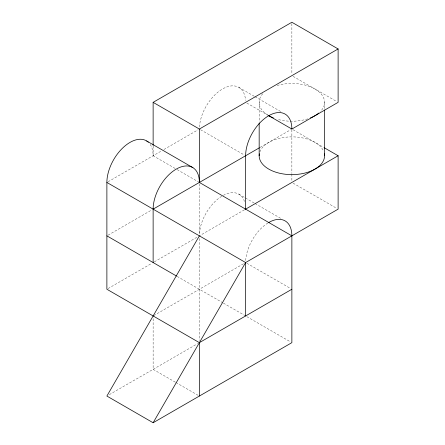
<?xml version="1.0" encoding="UTF-8"?>
<svg xmlns="http://www.w3.org/2000/svg" width="445" height="445" viewBox="0 0 445 445"><rect width="100%" height="100%" fill="white"/><g stroke="black" fill="none" stroke-linecap="round" stroke-linejoin="round"><path stroke-width="0.33" stroke-dasharray="2.23 1.67" d="M108.085 181.755L161.541 150.894M163.944 149.509L198.175 129.745M108.085 235.155L151.929 209.845M260.036 147.429L290.668 129.745M108.085 288.555L151.929 263.245M154.332 261.855L197.574 236.89M244.422 209.845L199.377 235.85L199.377 340.57M153.731 315.605L245.623 262.55M109.286 394.665L197.574 343.69M293.071 76.345L336.915 101.655M238.848 87.381L254.468 96.398M255.068 96.743L280.89 111.651M246.825 103.045L267.846 115.183M293.071 129.745L323.699 147.429M200.578 129.745L244.422 155.055M293.071 183.145L336.915 208.46M238.848 194.181L244.856 197.647M245.456 197.997L254.468 203.198M255.068 203.543L280.89 218.456M150.171 144.391A32.702 18.879 -60 0 1 153.13 155.75L176.554 169.272M177.155 169.617L199.377 182.45M246.825 263.245L290.668 288.555M177.155 276.423L222.8 302.772M223.401 303.117L245.623 315.95M246.825 316.645L290.668 341.955M175.352 382.183L153.13 369.35L153.13 315.95M175.953 382.528L198.175 395.355M324.572 102.35L324.572 109.286M291.87 23.635L291.87 74.265M291.87 129.745L291.87 173.433M291.87 174.129L291.87 181.065M259.168 102.35L259.168 122.464M199.377 183.835L199.377 234.465M153.13 146.043L153.13 155.75M199.438 127.064A32.702 18.879 -60 0 1 222.5 89A32.702 18.879 -60 0 1 245.562 100.437M277.135 85.496A32.702 18.879 0 0 1 315.444 89.267A32.702 18.879 0 0 1 320.461 111.511M307.734 118.86A32.702 18.879 0 0 1 277.135 119.204M267.729 115.088A32.702 18.879 0 0 1 262.895 93.595M245.685 260.564A32.702 18.879 -60 0 1 267.901 223.006M223.345 195.333A32.702 18.879 -60 0 1 244.644 202.024M199.438 233.864A32.702 18.879 -60 0 1 221.655 196.306M259.863 151.884A32.702 18.879 0 0 1 291.314 136.876A32.702 18.879 0 0 1 323.632 151.256"/><path stroke-width="0.67" d="M199.377 235.85L106.883 396.05L153.13 422.75L291.87 342.65L291.87 235.85L199.377 182.45A32.702 18.879 -60 0 0 176.253 169.1A32.702 18.879 -60 0 0 153.13 209.15L153.13 262.55M153.13 422.75L245.623 262.55L338.117 209.15L338.117 155.75L324.299 147.773M153.13 145.348L153.13 102.35L291.87 22.25L338.117 48.95L338.117 102.35L291.87 129.05L268.446 115.528M153.13 102.35L199.377 129.05L338.117 48.95M153.13 209.15L259.435 147.773M245.023 209.495L338.117 155.75M148.307 142.216A32.702 18.879 -60 0 0 122.542 148.141A32.702 18.879 -60 0 0 106.883 182.45L106.883 289.25L199.377 342.65L291.87 289.25M146.666 140.965L192.913 167.665M106.883 182.45L245.623 262.55L245.623 315.95M106.883 235.85L176.554 276.072M324.572 109.976L324.572 155.75M259.168 123.154L259.168 155.75M245.623 209.15L245.623 155.75A32.702 18.879 -60 0 1 268.747 115.7A32.702 18.879 0 0 0 273.341 117.908M199.377 129.05L199.377 182.45M199.377 342.65L199.377 396.05M268.747 115.7A32.702 18.879 -60 0 1 291.87 129.05M318.815 113.047A32.702 18.879 0 0 1 310.399 117.908M268.463 222.667A32.702 18.879 -60 0 1 291.87 235.85M324.394 153.803A32.702 18.879 0 0 1 291.87 174.629A32.702 18.879 0 0 1 259.34 153.803"/></g></svg>
